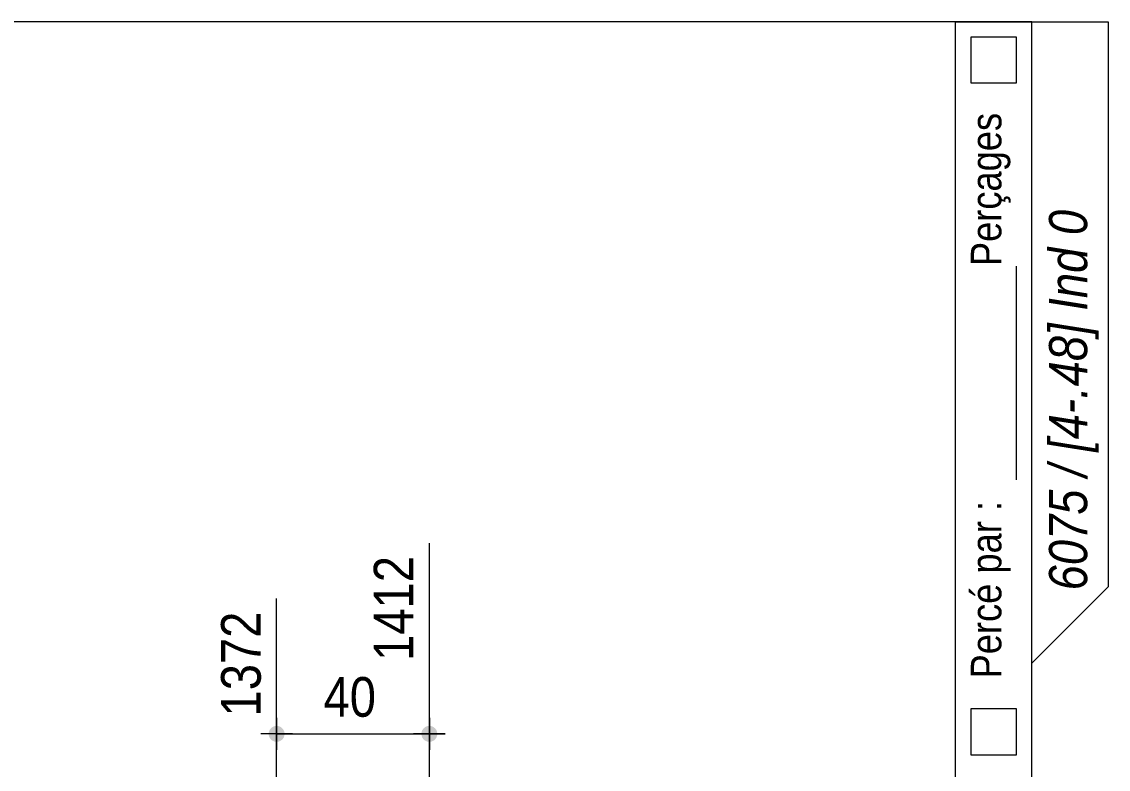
# Model space of a CAD drawing. Header units: millimetres. Extents: x 2 to 287, y 5 to 195.
# Drawn here: x 215.8 to 287, y 146 to 195 of the extents above; entities that cross this region are included whole.
import ezdxf

# ---------------------------------------------------------------- set-up
doc = ezdxf.new("R2010")
doc.units = ezdxf.units.MM
for name, color, linetype, lineweight in [('Autre type objet', 1, 'Continuous', 0), ('Cotation', 7, 'Continuous', 0), ('Feuille dessin', 5, 'Continuous', 0)]:
    doc.layers.add(name, color=color, linetype=linetype, lineweight=lineweight)
doc.styles.add('ARIAL', font='ARIAL.TTF')
doc.styles.add('ARIAL_ITALIC', font='ARIALI.TTF')

# ---------------------------------------------------------------- blocks, each defined once
blk = doc.blocks.new('*A4')
at = {"layer": 'Feuille dessin', "linetype": 'Continuous', "lineweight": 0}
for p, q in [((282, 195), (5, 195)), ((282, 5), (282, 195))]:
    blk.add_line(p, q, dxfattribs=at)
blk = doc.blocks.new('*A5')
at = {"layer": 'Autre type objet', "linetype": 'Continuous', "lineweight": 0}
for p, q in [((277, 42), (277, 195)), ((277, 195), (287, 195)), ((282, 42), (282, 195)), ((287, 195), (287, 158)), ((278, 194), (278, 191)), ((281, 194), (278, 194)), ((281, 191), (281, 194)), ((278, 191), (281, 191)), ((281, 165), (281, 179)), ((287, 158), (282, 153)), ((278, 150), (278, 147)), ((281, 150), (278, 150)), ((281, 147), (281, 150)), ((278, 147), (281, 147))]:
    blk.add_line(p, q, dxfattribs=at)
at = {"layer": 'Autre type objet', "width": 0.85}
for s, height, style, p in [('Perçages', 2, 'ARIAL', (280, 179)), ('6075 / [4-.48] Ind 0', 2.5, 'ARIAL_ITALIC', (285.619109, 157.760245)), ('Percé par :', 2, 'ARIAL', (280, 152))]:
    blk.add_text(s, height=height, rotation=90, dxfattribs=dict(at, style=style)).set_placement(p)
blk = doc.blocks.new('*A23')
at = {"layer": 'Cotation'}
for points in [[(232.515, 147.848), (232.49, 147.85), (232.465, 147.853), (232.44, 147.857), (232.415, 147.863), (232.39, 147.869), (232.366, 147.877), (232.342, 147.887), (232.319, 147.897), (232.296, 147.908), (232.274, 147.921), (232.252, 147.935), (232.231, 147.949), (232.211, 147.965), (232.192, 147.982), (232.173, 147.999), (232.156, 148.018), (232.139, 148.037), (232.123, 148.057), (232.109, 148.078), (232.095, 148.1), (232.082, 148.122), (232.071, 148.145), (232.061, 148.168), (232.051, 148.192), (232.043, 148.216), (232.037, 148.241), (232.031, 148.266), (232.027, 148.291), (232.023, 148.316), (232.022, 148.342), (232.021, 148.367), (232.022, 148.393), (232.023, 148.418), (232.027, 148.443), (232.031, 148.468), (232.037, 148.493), (232.043, 148.518), (232.051, 148.542), (232.061, 148.566), (232.071, 148.589), (232.082, 148.612), (232.095, 148.634), (232.109, 148.656), (232.123, 148.677), (232.139, 148.697), (232.156, 148.716), (232.173, 148.735), (232.192, 148.752), (232.211, 148.769), (232.231, 148.785), (232.252, 148.799), (232.274, 148.813), (232.296, 148.826), (232.319, 148.837), (232.342, 148.847), (232.366, 148.857), (232.39, 148.865), (232.415, 148.871), (232.44, 148.877), (232.465, 148.881), (232.49, 148.885), (232.515, 148.886), (232.541, 148.887), (232.566, 148.886), (232.592, 148.885), (232.617, 148.881), (232.642, 148.877), (232.667, 148.871), (232.692, 148.865), (232.716, 148.857), (232.74, 148.847), (232.763, 148.837), (232.786, 148.826), (232.808, 148.813), (232.83, 148.799), (232.851, 148.785), (232.871, 148.769), (232.89, 148.752), (232.909, 148.735), (232.926, 148.716), (232.943, 148.697), (232.959, 148.677), (232.973, 148.656), (232.987, 148.634), (233, 148.612), (233.011, 148.589), (233.021, 148.566), (233.031, 148.542), (233.039, 148.518), (233.045, 148.493), (233.051, 148.468), (233.055, 148.443), (233.058, 148.418), (233.06, 148.393), (233.061, 148.367), (233.06, 148.342), (233.058, 148.316), (233.055, 148.291), (233.051, 148.266), (233.045, 148.241), (233.039, 148.216), (233.031, 148.192), (233.021, 148.168), (233.011, 148.145), (233, 148.122), (232.987, 148.1), (232.973, 148.078), (232.959, 148.057), (232.943, 148.037), (232.926, 148.018), (232.909, 147.999), (232.89, 147.982), (232.871, 147.965), (232.851, 147.949), (232.83, 147.935), (232.808, 147.921), (232.786, 147.908), (232.763, 147.897), (232.74, 147.887), (232.716, 147.877), (232.692, 147.869), (232.667, 147.863), (232.642, 147.857), (232.617, 147.853), (232.592, 147.85), (232.566, 147.848), (232.541, 147.847)], [(242.515, 147.848), (242.49, 147.85), (242.465, 147.853), (242.439, 147.857), (242.415, 147.863), (242.39, 147.869), (242.366, 147.877), (242.342, 147.887), (242.319, 147.897), (242.296, 147.908), (242.274, 147.921), (242.252, 147.935), (242.231, 147.949), (242.211, 147.965), (242.192, 147.982), (242.173, 147.999), (242.156, 148.018), (242.139, 148.037), (242.123, 148.057), (242.108, 148.078), (242.095, 148.1), (242.082, 148.122), (242.071, 148.145), (242.06, 148.168), (242.051, 148.192), (242.043, 148.216), (242.036, 148.241), (242.031, 148.266), (242.026, 148.291), (242.023, 148.316), (242.021, 148.342), (242.021, 148.367), (242.021, 148.393), (242.023, 148.418), (242.026, 148.443), (242.031, 148.468), (242.036, 148.493), (242.043, 148.518), (242.051, 148.542), (242.06, 148.566), (242.071, 148.589), (242.082, 148.612), (242.095, 148.634), (242.108, 148.656), (242.123, 148.677), (242.139, 148.697), (242.156, 148.716), (242.173, 148.735), (242.192, 148.752), (242.211, 148.769), (242.231, 148.785), (242.252, 148.799), (242.274, 148.813), (242.296, 148.826), (242.319, 148.837), (242.342, 148.847), (242.366, 148.857), (242.39, 148.865), (242.415, 148.871), (242.439, 148.877), (242.465, 148.881), (242.49, 148.885), (242.515, 148.886), (242.541, 148.887), (242.566, 148.886), (242.592, 148.885), (242.617, 148.881), (242.642, 148.877), (242.667, 148.871), (242.692, 148.865), (242.716, 148.857), (242.74, 148.847), (242.763, 148.837), (242.786, 148.826), (242.808, 148.813), (242.83, 148.799), (242.851, 148.785), (242.871, 148.769), (242.89, 148.752), (242.909, 148.735), (242.926, 148.716), (242.943, 148.697), (242.959, 148.677), (242.973, 148.656), (242.987, 148.634), (242.999, 148.612), (243.011, 148.589), (243.021, 148.566), (243.03, 148.542), (243.038, 148.518), (243.045, 148.493), (243.051, 148.468), (243.055, 148.443), (243.058, 148.418), (243.06, 148.393), (243.061, 148.367), (243.06, 148.342), (243.058, 148.316), (243.055, 148.291), (243.051, 148.266), (243.045, 148.241), (243.038, 148.216), (243.03, 148.192), (243.021, 148.168), (243.011, 148.145), (242.999, 148.122), (242.987, 148.1), (242.973, 148.078), (242.959, 148.057), (242.943, 148.037), (242.926, 148.018), (242.909, 147.999), (242.89, 147.982), (242.871, 147.965), (242.851, 147.949), (242.83, 147.935), (242.808, 147.921), (242.786, 147.908), (242.763, 147.897), (242.74, 147.887), (242.716, 147.877), (242.692, 147.869), (242.667, 147.863), (242.642, 147.857), (242.617, 147.853), (242.592, 147.85), (242.566, 147.848), (242.541, 147.847)]]:
    blk.add_hatch(color=256, dxfattribs=at).paths.add_polyline_path(points, flags=17)
at = {"layer": 'Cotation', "linetype": 'Continuous', "lineweight": 0}
for p, q in [((242.541, 135.617), (242.541, 160.861)), ((232.541, 139.367), (232.541, 157.221)), ((232.541, 149.407), (232.541, 147.327)), ((242.541, 149.407), (242.541, 147.327)), ((233.581, 148.367), (231.501, 148.367)), ((232.541, 148.367), (231.501, 148.367)), ((232.541, 148.367), (242.541, 148.367)), ((243.581, 148.367), (241.501, 148.367)), ((242.541, 148.367), (243.581, 148.367))]:
    blk.add_line(p, q, dxfattribs=at)
at = {"layer": 'Cotation'}
for p in [(232.541, 148.367), (242.541, 148.367)]:
    blk.add_point(p, dxfattribs=at)
at = {"layer": 'Cotation', "style": 'ARIAL', "width": 0.85}
for s, p in [('1412', (241.501, 153.147)), ('1372', (231.501, 149.507))]:
    blk.add_text(s, height=2.6, rotation=90.00021, dxfattribs=at).set_placement(p)
blk.add_text('40', height=2.6, dxfattribs=at).set_placement((235.612, 149.487))

msp = doc.modelspace()

# ---------------------------------------------------------------- block references
at = {"lineweight": 0}
for name in ['*A4', '*A5', '*A23']:
    msp.add_blockref(name, (0, 0), dxfattribs=at)

doc.saveas('drawing.dxf')
